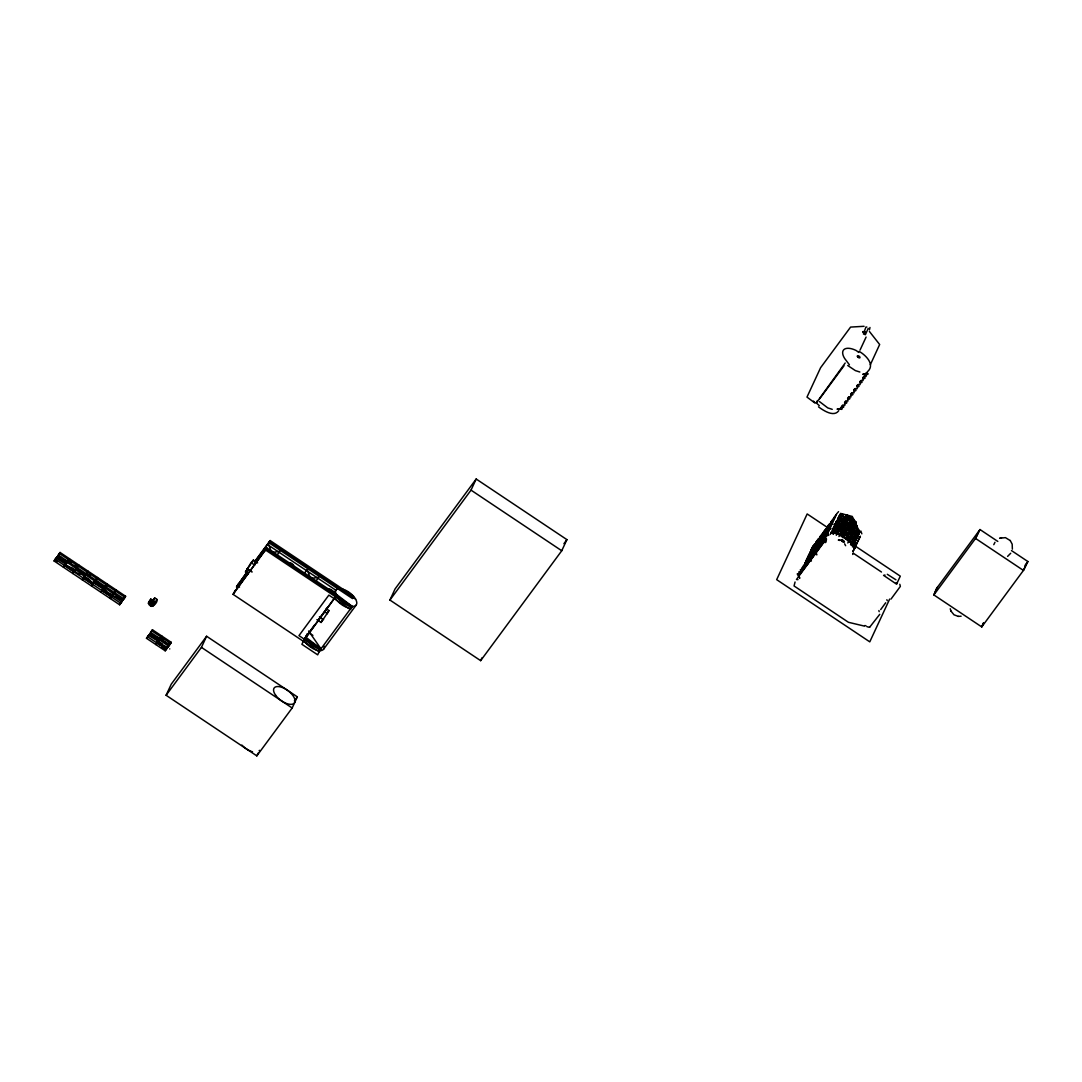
<?xml version="1.0" encoding="UTF-8"?>
<svg xmlns="http://www.w3.org/2000/svg" width="1082" height="1082" viewBox="0 0 1082 1082"><rect width="100%" height="100%" fill="white"/><g stroke="black" fill="none" stroke-linecap="round" stroke-linejoin="round"><path stroke-width="1.5" d="M151.223 603.729C148.924 610.383 158.716 602.755 156.849 599.347L154.685 597.9L152.386 601.24C154.05 602.931 153.698 600.415 153.428 602.133M152.278 601.443L152.102 602.174L153.198 600.131M154.685 597.9L152.792 602.147L152.643 600.672M152.805 602.011L153.644 601.808M154.685 602.174L154.226 602.512M868.237 328.387L865.357 334.703L863.45 333.986L865.898 327.089L866.871 327.035M897.073 583.577L896.221 582.549M840.498 528.8L840.673 526.312M152.102 601.944L153.13 600.916M151.71 604.256C153.211 603.905 151.778 604.676 151.372 603.58M1012.373 549.142L1012.184 544.192L1010.236 540.513M849.424 364.81L844.65 358.467A16.203 7.75 36.4 0 1 856.214 350.527L858.729 352.421M55.371 559.137L55.791 558.339M55.561 559.259L59.118 554.133M58.78 554.363L58.387 555.134L123.943 598.928L125.066 597.399L125.593 596.25L60.065 552.469L58.942 553.998M58.969 554.484L58.563 555.255M64.555 565.264L64.974 564.466M64.744 565.386L66.827 562.018M74.103 571.634L75.05 570.133L71.047 567.455M74.279 571.756L77.674 567.036M83.287 577.774L85.843 574.042L84.585 576.408M83.463 577.896L86.114 574.001M86.682 573.014L83.855 577.45M86.871 573.135L85.424 575.124L86.384 573.595M96.406 579.506L94.053 582.224M102.006 590.285L104.481 586.931L102.195 590.366M105.414 585.484L102.844 589.555L103.615 588.256M105.59 585.633L104.427 587.174M111.541 596.655L111.96 595.857L102.56 589.582L100.91 592.26L102.154 590.556L111.554 596.709L110.269 598.522L110.797 597.372M111.73 596.777L114.651 592.3M115.125 592.016L113.772 594.099L114.408 593.098M120.9 602.917L121.13 601.998L119.629 604.77L54.1 560.99L55.764 558.312M124.132 598.021L122.604 600.321L123.28 599.049L122.821 600.05L104.359 587.567M124.308 598.143L123.916 598.914M147.95 636.568L148.356 635.756M151.169 631.672L150.777 632.443L169.522 644.967L170.645 643.438L171.186 642.289L152.454 629.778L151.331 631.306M151.358 631.793L149.762 634.147L151.507 631.442M156.944 642.573L157.309 641.869M157.052 642.924L159.784 638.799M160.528 637.934C155.416 644.263 156.403 643.384 167.44 647.442M166.398 649.2L165.208 650.809L146.489 638.299L147.612 636.771L166.33 649.281L169.888 644.223L168.724 643.317M887.24 600.672L886.861 599.739M68.301 560.26L69.437 558.731L67.774 561.409L67.95 560.544M75.848 569.118L75.28 570.146L75.821 569.091M111.933 596.209L113.164 594.194M158.878 640.206C155.578 645.995 160.975 634.701 159.013 641.031M160.217 638.407L161.827 636.04L160.691 637.568M168.237 646.468L167.669 647.455M55.412 559.57L57.36 556.73M67.76 561.044L65.353 564.047L66.354 562.748M85.018 575.773L83.138 578.099M92.863 584.591L96.555 579.154M111.581 597.102L114.354 592.652M120.589 603.107C128.068 598.184 108.822 597.764 113.908 593.842M861.84 533.832L860.812 530.937M160.339 637.853L159.095 640.057L159.987 638.718L169.495 644.953M993.79 544.679L994.98 542.285M94.77 581.818L93.295 583.604L94.269 581.981M96.217 579.425L95.825 580.155L97.515 577.49L96.393 579.019M983.349 623.056L981.753 626.924L933.874 594.938L936.525 588.486L980.008 529.544L997.807 541.433M94.283 582.102L93.904 582.725M167.981 646.833L167.575 647.523L168.116 646.481M66.651 562.721L67.706 561.342M65.123 564.574L74.401 571.201L74.807 570.539M77.12 567.293L76.227 568.577M84.071 577.098L84.369 576.097M83.436 578.045L82.178 579.749L83.841 577.085L93.147 583.644L93.661 582.819M102.831 589.663L103.345 588.283M818.235 549.521L819.047 547.763L817.262 546.937L817.14 547.938A17.393 8.331 36.4 0 1 818.235 549.521L825.174 538.85M58.414 555.147L60.065 552.469M64 566.102L63.459 567.252L64.704 565.534L74.022 571.864M65.299 564.128L66.313 562.978M67.246 561.585L66.665 562.518L57.657 556.5L58.117 555.512L60.687 557.23M67.016 562.356L65.15 564.709M73.36 572.351L72.819 573.501L73.941 571.972M74.144 572.08L76.876 568.036M76.132 569.321L76.552 568.51L75.74 569.538M84.098 577.071C88.088 574.299 72.778 574.231 75.456 569.971M66.895 562.126L85.383 575.029L86.06 574.136M105.82 590.691L93.972 582.968M94.134 582.373L104.643 589.135M95.419 580.385L95.595 580.195M95.108 581.521L93.579 583.252L84.545 576.476M151.331 603.661C156.674 602.647 150.669 609.666 148.383 603.215L150.817 599.063L154.185 601.227M148.383 603.215L150.817 599.063M153.468 599.563L151.412 603.58M152.751 605L153.035 605.947L150.844 604.54L153.022 601.578M153.847 604.838L156.849 599.347M146.489 638.299L148.072 636.257M150.506 632.821L150.046 633.809L159.446 639.354M150.804 632.456L152.454 629.778M148.342 635.729L149.262 634.512L158.27 640.53L156.809 642.897M159.338 639.76L168.603 646.211L169.076 645.183M165.208 650.809L166.871 648.132M166.101 695.266L171.267 684.149L206.594 636.257L297.334 696.862L292.167 707.993L256.826 755.885L166.101 695.266L201.441 647.374L206.594 636.257M308.6 631.009L320.989 648.835L319.095 651.824L233.076 594.356L235.497 590.204L234.97 591.354M247.413 571.377L236.458 587.066L238.351 584.077L239.514 587.147M248.292 573.839L245.492 571.959L250.916 562.856L253.404 560.07L257.611 562.87M245.492 571.959L253.404 560.07M264.86 550.833L266.754 547.844L337.002 594.762L352.245 606.461L350.352 609.45L328.86 595.1L298.957 635.621L320.448 649.984M335.853 590.217L267.714 544.706L268.255 543.556L270.568 549.683A2.61 1.244 36.4 0 0 274.273 552.158L279.846 551.293L276.857 555.35M233.076 594.356L266.754 547.844M267.714 544.706L270.148 540.567L353.571 596.29M303.853 640.138L303.325 641.288L337.002 594.762L304.84 638.799M304.678 639.435L307.085 634.255M256.826 755.885L258.125 753.099M316.904 619.675L321.097 622.475L322.571 619.323M321.097 622.475L329.023 610.586L326.223 608.706M334.581 598.914L335.109 597.764M353.03 597.44L352.502 598.589L269.08 542.866M350.352 609.45L350.893 608.3A12.605 6.032 36.4 0 1 335.677 598.684M389.926 600.05L395.079 588.919L476.175 479.015L566.914 539.634L561.747 550.752L480.651 660.656L389.926 600.05L471.022 490.132L476.175 479.015M480.651 660.656L481.936 657.883M860.055 350.068L866.087 337.07M869.441 329.848L869.982 327.481M840.89 407.346L840.322 408.577L837.049 409.158A17.38 8.318 36.4 0 1 841.769 409.375L842.229 408.414M841.526 407.143L842.337 405.385L843.865 406.778L843.216 407.414A17.38 8.318 36.4 0 0 841.526 407.143L843.108 404.993A17.38 8.318 36.4 0 1 844.812 405.263L845.123 404.141M844.555 403.018L845.367 401.273L846.895 402.653L846.259 403.302A17.38 8.318 36.4 0 0 844.555 403.018L846.151 400.867A17.38 8.318 36.4 0 1 847.842 401.152L848.004 399.867M847.598 398.906L848.41 397.162L849.938 398.541L849.289 399.19A17.38 8.318 36.4 0 0 847.598 398.906L849.181 396.756A17.38 8.318 36.4 0 1 850.871 397.04L851.047 395.755M850.628 394.795L851.439 393.05L852.968 394.43L852.332 395.079A17.38 8.318 36.4 0 0 850.628 394.795L852.21 392.644A17.38 8.318 36.4 0 1 853.914 392.928L854.239 391.792M853.671 390.683L854.482 388.925L856.011 390.318L855.362 390.967A17.38 8.318 36.4 0 0 853.671 390.683L855.253 388.533A17.38 8.318 36.4 0 1 856.944 388.817L857.404 387.843M856.701 386.572L857.512 384.813L859.04 386.206L858.405 386.842A17.38 8.318 36.4 0 0 856.701 386.572L858.283 384.421A17.38 8.318 36.4 0 1 859.987 384.692L860.312 383.569M859.744 382.46L860.555 380.702L862.083 382.095L861.434 382.73A17.38 8.318 36.4 0 0 859.744 382.46L861.326 380.309A17.38 8.318 36.4 0 1 863.017 380.58L863.193 379.295M862.773 378.335L863.585 376.59L865.113 377.97L864.464 378.619A17.38 8.318 36.4 0 0 862.773 378.335L866.628 372.478L868.143 373.858L867.507 374.507A17.38 8.318 36.4 0 0 862.773 374.291L866.046 373.696L866.628 372.478M870.347 364.702L879.652 344.509L869.414 331.471M795.067 582.008L794.053 585.957L848.45 622.299L864.369 626.086M800.504 572.594L800.883 571.756M803.344 566.454L802.506 568.28L804.765 565.25M803.574 565.967L809.16 557.636L808.457 559.164M804.967 562.965L812.217 552.523L808.944 558.515L811.243 560.057M809.904 552.334L817.14 541.893L813.299 547.681M812.934 546.613L810.973 550.035L812.934 546.613L815.246 548.155M800.017 574.204L800.829 572.446L799.043 571.621L798.922 572.621A17.393 8.331 36.4 0 1 800.017 574.204L801.6 572.053A17.393 8.331 36.4 0 0 800.518 570.471L800.396 569.565L801.343 569.619M807.294 558.772L808.011 557.23L806.036 560.665L807.294 558.772L809.593 560.314M810.472 551.928L807.429 557.649L814.678 547.208M803.561 567.198L803.331 568.74M806.022 561.896L805.319 563.424L813.272 552.063M808.497 556.581L807.781 558.109L810.08 559.651M810.959 551.265L810.242 552.794L818.303 542.298L820.602 543.84M812.717 547.492L818.303 539.012L816.139 541.947M806.604 562.085L805.982 564.479M807.875 558.975L809.066 556.784M810.337 553.659L811.541 551.468M812.812 548.344L814.002 546.153M803.06 570.092L803.872 568.334L802.087 567.509L801.965 568.51A17.393 8.331 36.4 0 1 803.06 570.092L805.454 566.184M810.918 553.862L811.635 552.32M813.38 548.547L814.097 547.005L808.497 555.35L811.054 552.118M815.855 543.232L816.558 541.703M806.09 565.981L806.902 564.222L805.116 563.397L804.994 564.398A17.393 8.331 36.4 0 1 806.09 565.981L808.484 562.072M805.901 563.627L809.742 557.839M807.767 562.491L807.442 563.181L810.81 557.379M811.987 553.402L818.885 542.501L821.184 544.043M815.165 546.559L814.448 548.087L822.509 537.592L818.655 543.38L819.372 541.839M816.91 542.772L823.808 531.871M814.543 548.939L815.747 546.748M818.208 541.446L817.005 543.637L819.317 545.166M819.48 538.322L827.432 526.961L826.729 528.489M809.241 559.651L807.916 559.367L808.038 560.273A17.393 8.331 36.4 0 1 809.12 561.856L809.945 560.111M815.125 549.142L815.842 547.614M817.586 543.827L818.303 542.298M816.18 549.426L813.867 547.884L820.765 536.983M811.067 558.258L811.392 557.582L810.093 558.907M818.073 543.178L825.552 532.479L822.279 538.457M822.847 539.404L820.535 537.862L824.389 532.073L823.686 533.602M809.12 561.856L811.527 557.96M816.193 548.682L816.896 547.154M821.833 536.523L821.116 538.065L823.429 539.607L827.284 533.074M825.891 534.292L823.591 532.75L824.295 531.221M812.163 557.744L812.974 555.999L811.189 555.174L811.067 556.162A17.393 8.331 36.4 0 1 812.163 557.744L817.045 550.156M814.53 553.321L811.852 557.203M818.749 544.232L819.466 542.704L815.612 548.493L823.659 537.984L826.553 539.729M821.211 538.917L821.928 537.389L825.12 539.539L824.552 540.77M814.692 553.348L816.937 549.778L814.935 552.645M819.236 543.57L819.94 542.041M822.415 536.726L821.698 538.268L829.759 527.759L822.861 538.66L826.702 532.871M824.159 532.953L831.639 522.254M819.331 544.435L820.034 542.894L820.995 542.975L822.077 543.651L821.265 545.409A17.393 8.331 36.4 0 0 820.17 543.827L820.061 542.907M824.254 533.805L824.971 532.276L827.27 533.818M815.192 553.632L816.004 551.888L814.219 551.049L814.11 552.05A17.393 8.331 36.4 0 1 815.192 553.632L816.788 551.482A17.393 8.331 36.4 0 0 815.693 549.899L815.571 548.993L816.707 549.156M823.077 537.781L819.818 543.773L827.635 533.534L824.011 539.066L826.323 540.608M821.103 542.447L820.386 543.976L822.969 540.716M825.323 533.345L832.22 522.444M828.501 526.501L827.784 528.043L835.034 517.602M822.956 539.526L823.659 537.984M825.417 534.21L826.134 532.669M827.879 528.895L828.596 527.367L830.895 528.895M830.354 523.58L831.057 522.051M823.443 538.863L824.146 537.335M828.203 535.09L825.904 533.548L826.621 532.019M828.366 528.232L829.082 526.704M833.14 524.459L830.841 522.931L831.544 521.389M821.941 543.529L822.266 542.839M828.46 529.098L832.572 522.917L828.947 528.435M830.935 523.783L836.427 514.586M824.822 538.39L824.105 539.918L826.567 535.833M821.265 545.409L823.673 541.5M824.592 539.269L825.309 537.727M830.097 528.219L827.067 533.953L829.028 530.532M829.529 528.638L830.246 527.11M832.707 521.795L831.99 523.323L833.965 519.901M834.465 518.008L836.427 514.45L834.263 517.385L835.088 516.452M831.503 525.216L825.904 533.548M827.716 535.752L828.433 534.224M832.626 529.287L835.02 525.284L837.333 526.014L839.47 528.435L838.753 529.977L835.899 529.071L834.181 527.11M835.439 529.585L833.573 527.259L836.427 522.268L837.82 523.864L836.372 525.825L835.088 523.972M830.259 534.386L832.558 530.599L834.858 531.316L836.995 533.751L836.291 535.292M832.775 530.112L833.952 527.583L835.358 529.179L834.641 530.707L832.775 530.112L831.328 532.087L833.194 532.669L835.899 529.071M836.643 521.795L837.495 519.969L839.794 520.699L841.931 523.133L841.214 524.662L838.374 523.756L836.643 521.795L834.966 524.229M839.105 516.479L839.957 514.653L842.256 515.384L844.393 517.818L843.689 519.346L840.836 518.454L839.105 516.479L837.657 518.454L839.389 520.415M836.264 521.456L838.117 522.051L840.281 518.548L838.888 516.953L837.711 519.495L839.578 520.077L840.281 518.548M837.82 523.864L837.103 525.392L835.25 524.811M842.039 514.775L842.445 513.882L840.552 513.382L840.173 514.18L842.039 514.775L840.592 516.736L838.726 516.141M834.006 533.101L836.129 529.693L841.417 531.208L844.136 527.61L843.257 525.73A2.637 1.785 -23.7 0 0 842.351 526.136M841.363 517.25L843.351 514.112L846.665 514.978L848.518 517.088L846.354 520.577L843.5 519.685L841.363 517.25L841.904 516.087L843.149 516.412M838.564 530.302L836.427 527.881L838.591 524.378L843.879 525.893L846.597 522.295L849.451 523.201L850.154 521.659L848.018 519.225L845.164 518.332L842.459 521.93L839.605 521.024M840.349 520.591L841.052 519.062L843.906 519.969L846.043 522.39L845.34 523.931L842.486 523.025L840.349 520.591L838.888 522.565L841.039 525M838.415 534.265L837.319 531.911L840.011 528.341L842.864 529.247L843.581 527.705L841.444 525.27M849.451 523.201L847.99 525.162L845.15 524.27L843.013 521.835L843.717 520.293L846.57 521.199L848.707 523.634L850.154 521.659M839.524 530.491L840.241 528.963L843.094 529.855L845.231 532.29L844.515 533.818L841.661 532.926L839.524 530.491L838.077 532.452L840.214 534.887M842.675 529.571L840.538 527.137L842.702 523.647L845.556 524.54L847.693 526.975L845.529 530.478M843.013 521.835L845.164 518.332M841.12 533.02L839.659 534.981L837.522 532.547L838.969 530.586L841.12 533.02L840.403 534.549L837.549 533.656L835.412 531.221M841.891 533.534L841.174 535.076L843.311 537.511L846.165 538.403L846.868 536.875L844.731 534.44L841.891 533.534L840.43 535.509L843.284 536.402L845.421 538.836M843.635 529.761L844.352 528.219L847.206 529.125L849.343 531.56L847.179 535.063L844.325 534.156L842.188 531.722L843.635 529.761L845.772 532.195L848.626 533.088M845.367 524.878L848.22 525.771L849.668 523.81L851.804 526.244L851.088 527.773L848.247 526.88L846.8 528.841L844.65 526.407L846.814 522.917L852.116 524.432L853.563 522.471L850.709 521.565L848.572 519.13L849.289 517.602L852.129 518.494L854.185 520.834M851.913 517.886L852.359 516.479L847.49 515.194L846.043 517.169L847.612 518.954L850.466 519.847L851.913 517.886L849.059 516.98L847.49 515.194M851.236 520.361L851.534 519.725L852.535 521.849L851.236 520.361L852.981 517.764L853.996 519.887L852.684 518.4M848.843 533.71L850.993 536.145L848.829 539.634L845.975 538.741L843.838 536.307L846.002 532.804L851.291 534.319L854.009 530.721L856.849 531.627L857.566 530.099L855.429 527.664L852.575 526.758L849.87 530.356L852.007 532.79L853.455 530.829L851.318 528.395M848.437 533.426L846.3 530.992L848.464 527.489L853.752 529.017C859.892 519.563 854.983 532.493 852.968 524.77A1.745 0.839 36.4 0 0 853.373 525M850.222 523.715L850.925 522.173L853.779 523.079L855.916 525.514L855.213 527.042L852.359 526.15L850.222 523.715L848.775 525.676L850.912 528.111M849.397 533.602L850.114 532.073L852.968 532.966L855.105 535.401L854.388 536.942L851.534 536.036L849.397 533.602L847.95 535.576L850.087 538.011L851.534 536.036M859.027 533.737L857.62 532.141L858.337 530.613L859.798 532.073L859.027 533.737L857.58 535.698L856.173 534.102L858.932 530.248L858.121 529.991L855.402 533.588L852.548 532.696L850.411 530.261L852.575 526.758M847.815 542.988L848.518 541.446L846.381 539.012M853.455 530.829L852.738 532.358L849.897 531.465L847.747 529.03M854.036 543.313L851.737 542.582L849.6 540.148L851.764 536.658L854.604 537.551L856.335 539.526L853.82 543.786L851.953 543.205M856.511 537.997L854.198 537.267L852.061 534.846L854.225 531.343L857.079 532.236L858.81 534.21L856.281 538.471L854.428 537.889L853.712 539.418L855.105 541.014L856.552 539.052L857.742 536.51L855.876 535.928L853.157 539.512L850.303 538.62M858.932 530.248L856.687 526.028L855.984 527.556L858.121 529.991M851.926 542.258L852.63 540.716L850.493 538.281L847.639 537.389L846.936 538.917L849.072 541.352L851.926 542.258L850.479 544.219M854.956 547.844L852.981 551.265L854.956 547.844L851.25 544.733L853.4 541.23L855.267 541.825L852.427 546.802M853.712 539.418L855.876 535.928M853.143 544.422L853.86 542.88M853.82 543.786L852.738 545.098M852.778 533.304L855.632 534.21L857.35 536.172L857.81 535.211M853.022 546.667L853.874 544.828L852.143 542.866L849.289 541.96M855.456 545.964L858.486 540.229L857.512 541.325M855.172 547.37L856.024 545.544L853.725 544.003L852.873 545.828L855.172 547.37L853.617 549.71M858.716 539.756L859.892 537.213L858.635 539.107M860.393 536.145L858.553 539.079M889.647 599.076L869.779 641.856L776.673 579.654L807.172 513.95L828.014 527.867M937.431 587.269L933.874 594.938L975.545 538.444L980.008 529.544M979.102 530.775L975.545 538.444L1023.437 570.43L981.753 626.924L983.538 623.083M1026.994 562.762L1023.437 570.43L1027.9 561.544L1011.481 550.576M303.907 640.003L301.905 644.304L317.689 654.853L319.623 650.674L352.245 606.461L266.226 548.993L233.617 593.207M305.881 636.825L307.234 633.917M157.688 637.487L157.174 638.096M103.818 587.715L104.278 587.039M879.166 611.655L878.895 610.546M152.9 601.687L155.064 603.188M169.414 644.98L169.022 645.602M74.793 570.755L75.537 569.497M112.136 595.871L112.853 594.87M75.321 570.363L75.645 569.741L85.343 576.233M55.331 559.313L120.751 603.242L119.629 604.77M95.067 581.223L95.568 580.534L99.422 583.103M124.349 597.967L125.593 596.25M167.331 647.618L157.891 641.788L158.635 640.558L158.229 641.301M103.426 588.73L101.857 590.596M169.779 648.862L169.725 648.943M168.806 645.602L168.765 645.913M75.388 570.268L65.326 564.601M866.033 625.829L864.843 625.531M105.711 585.335L106.753 586.336M820.535 537.862L828.014 527.164L830.327 528.706M819.804 544.517L817.492 542.975L821.346 537.186L820.129 538.552M813.772 552.239L816.41 547.817L808.362 558.312M813.853 552.266L815.774 549.372M817.397 547.33L819.399 544.462M816.355 549.575L814.354 552.442L816.734 554.011M813.231 554.66L811.946 556.581L813.312 554.687M817.978 547.533L819.913 544.638M818.06 547.56L819.344 545.626M821.603 542.609L822.888 540.689M818.56 547.722L819.926 545.828M856.16 544.422L857.417 542.528L855.037 546.64M103.223 589.041L112.325 595.655M158.026 641.193L148.802 635.499L149.397 634.336L147.801 636.879M1010.71 553.254L1007.599 556.391M112.582 595.722L121.576 601.727L122.036 600.74L121.116 601.957M64.42 565.588L65.502 564.02L56.413 558.19L56.873 557.203L66.624 563.722M85.492 574.812L104.21 587.323M54.1 560.99L55.223 559.462M77.661 566.508L78.797 564.98L77.133 567.658L76.917 566.4M87.033 572.757L88.156 571.242L86.492 573.906M93.201 583.333L91.551 586.011L92.795 584.294L83.476 577.95M105.752 585.267L106.875 583.739L105.062 586.214M115.111 591.529L116.234 590.001L114.584 592.679M151.899 599.793L150.533 601.633L149.451 600.916M149.465 603.932L150.831 602.092M151.953 602.823L151.061 605.041L153.279 605.338M156.971 643.033L155.849 644.561L158.27 640.53M170.05 643.817L171.186 642.289M254.338 561.991L270.148 540.567M236.999 585.917L247.318 571.918M254.784 561.801L269.607 541.717L355.626 599.185M304.15 573.582L307.139 569.524L309.452 575.665A2.61 1.244 36.4 0 0 313.158 578.14L318.73 577.274L315.741 581.332M305.881 636.716L314.848 624.571M317.851 620.513L327.805 607.002M323.599 649.214L356.221 605M294.385 700.866L297.334 696.862M563.911 543.705L566.914 539.634M819.683 398.731L843.974 365.824M838.78 410.66C833.938 417.625 823.145 410.321 818.519 406.859M867.588 371.613C875.487 364.553 865.546 354.95 859.108 351.366M836.494 514.045L838.564 511.637M814.678 543.935L812.514 546.87L813.353 545.923L815.733 547.492M821.928 534.102L819.764 537.037L820.602 536.104M823.388 532.128L825.552 529.193M830.638 522.308L832.802 519.374M816.829 543.691L818.398 541.568M820.454 538.782L822.022 536.658M837.495 519.969L836.034 521.93L838.347 522.66L840.484 525.095L841.931 523.133M840.998 515.843L842.445 513.882M842.256 515.384L840.809 517.345L842.946 519.779L844.393 517.818M800.829 572.446L798.814 575.638L799.693 578.072M802.411 570.309L807.28 563.154L806.063 564.506M817.6 549.737L819.886 546.315M832.504 529.544L833.952 527.583M838.117 522.051L840.836 518.454M838.347 522.66L841.052 519.062M838.374 523.756L835.656 527.353L833.789 526.772M833.573 527.245L835.872 527.975L837.333 526.014M837.143 526.339L838.591 524.378M833.897 531.14L835.358 529.179M843.676 516.547L845.218 516.953L846.665 514.978M836.129 529.693L833.411 533.291L831.111 532.56M842.242 521.308L844.947 517.723L847.801 518.616M842.486 523.025L839.767 526.623L836.913 525.73L835.196 523.756M842.702 523.647L839.997 527.245L842.134 529.68L843.581 527.705M839.47 528.435L838.023 530.41L835.872 527.975M848.518 517.088L847.057 519.049L845.218 516.953M840.241 528.963L838.793 530.924L841.634 531.817L843.771 534.251L845.231 532.29M847.612 518.954L849.059 516.98M845.569 522.606L849.289 517.602M846.043 522.39L844.596 524.364L842.459 521.93M848.572 519.13L847.125 521.091L849.262 523.526L850.709 521.565M841.255 525.609L844.109 526.515L846.814 522.917M851.02 518.657L852.467 516.696M841.634 531.817L843.094 529.855M838.956 536.523L841.661 532.926M847.828 519.563L850.682 520.469L852.129 518.494M847.693 526.975L846.246 528.936L844.109 526.515M847.206 529.125L845.745 531.086L842.905 530.194M845.772 532.195L843.067 535.793L837.766 534.265M843.284 536.402L846.002 532.804M849.478 524.148L852.332 525.04L853.779 523.079M850.357 528.205L851.804 526.244M852.887 524.946L854.415 522.795L856.471 525.419M849.641 529.747L852.359 526.15M844.555 534.765L847.395 535.671L850.114 532.073M845.975 538.741L847.422 536.767L850.276 537.673M855.916 525.514L854.469 527.475L852.332 525.04M855.429 527.664L853.982 529.625L856.119 532.06L857.566 530.099M856.687 526.028L855.51 528.084M856.958 526.109L854.523 529.531L856.673 531.965M848.667 534.035L851.507 534.941L854.225 531.343M850.993 536.145L849.532 538.106L847.395 535.671M846.192 539.35L849.045 540.256L851.764 536.658M855.632 534.21L857.079 532.236M855.105 535.401L853.657 537.375L851.507 534.941M852.941 538.904L855.646 535.306L857.958 536.036M859.798 532.073L858.351 534.035L857.796 532.885L859.23 530.897M852.63 540.716L851.182 542.677L849.045 540.256M851.737 542.582L853.184 540.621L855.483 541.352M850.695 544.828L853.4 541.23M857.35 536.172L858.81 534.21M857.742 536.51L855.483 539.472L856.187 538.687M856.335 539.526L854.888 541.487L853.157 539.512M852.724 554.471L853.13 553.105M880.694 609.572L885.698 602.782M879.761 614.319L869.59 627.303M891.013 599.076L900.373 586.376L899.791 584.28M1025.006 565.453L1027.9 561.544M58.577 555.282L57.157 556.865M76.376 569.01L77.309 567.793M327.359 612.439L329.023 610.586M830.841 522.931L834.682 517.142L827.216 527.84L829.515 529.382M823.591 532.75L824.795 531.384M820.183 536.78L816.342 542.569L817.546 541.216M828.596 527.367L824.741 533.155L825.958 531.789M821.874 539.147L823.497 537.105M826.08 534.44L827.689 532.385M815.26 547.411L811.405 553.2L812.623 551.834M812.149 554.282L813.366 552.929M809.512 558.718L810.837 557.5M806.117 562.748L804.913 564.114L805.535 562.545L807.537 564.439M810.323 558.042L806.469 563.83L807.686 562.464M802.276 568.753L803.074 567.861M855.619 539.107L856.078 537.862M844.055 518.724L846.029 517.548M844.46 518.941L846.435 517.764M844.298 521.402L846.273 520.226M819.277 405.601L815.882 402.545M859 533.007L857.796 532.885M1001.526 537.659L999.619 538.281L1005.421 537.632L1010.304 540.608M961.114 616.213L958.341 616.388M887.294 574.299L895.937 579.803M864.072 326.304L850.587 327.089L820.602 367.704L806.983 397.094L814.435 402.666M842.229 540.08L838.307 540.08L840.038 540.473M950.983 611.1L953.999 614.806L958.327 616.388M865.018 332.553L863.409 332.661M851.548 531.248L851.994 532.804M866.966 626.694L869.576 627.303M846.043 517.169L846.99 517.412M840.619 521.118L843.405 521.849L843.23 524.337L842.405 522.457M836.657 523.499L839.443 524.215M831.192 532.371L836.941 533.872M859.852 372.019L855.362 370.599L847.72 365.5M832.234 409.334L827.784 407.914L819.358 401.49M841.985 525.176L844.136 527.61L846.976 528.516M837.306 531.938L834.452 531.046L832.721 529.071M819.547 544.936L818.601 544.882L818.722 545.788A17.393 8.331 36.4 0 1 819.818 547.37M804.372 565.507L803.426 565.44L803.547 566.359A17.393 8.331 36.4 0 1 804.643 567.942M824.227 538.958L823.199 538.741L823.213 539.715A17.38 8.318 36.4 0 1 825.106 542.691M822.78 540.932L821.644 540.757L821.765 541.676A17.393 8.331 36.4 0 1 822.847 543.259M810.634 557.379L809.498 557.216L809.62 558.136A17.393 8.331 36.4 0 1 810.716 559.719M807.794 561.612L806.469 561.328L806.59 562.248A17.393 8.331 36.4 0 1 807.672 563.83M798.692 573.96L797.353 573.676L797.475 574.583A17.38 8.318 36.4 0 1 799.652 578.153M885.008 575.056L883.588 575.367L896.572 584.172L900.292 576.151L855.808 546.437M853.238 553.173L881.465 572.026M865.167 374.44L865.857 374.899M853.279 542.691L855.578 544.219M828.42 526.474L830.8 528.043M853.373 543.543L855.673 545.085M825.377 531.587L827.757 533.155M826.486 533.751L828.785 535.292M824.065 537.308L826.459 538.863M818.709 541.609L821.089 543.178M813.515 546.816L815.828 548.344M812.149 547.506L814.448 549.034M813.948 553.118L816.829 554.863M814.557 553.849L812.934 553.024L812.65 554.011A17.393 8.331 36.4 0 1 813.745 555.593M810.824 552.997L813.137 554.539M809.038 559.367L811.419 560.936M808.524 559.191L810.837 560.733M805.955 561.869L808.254 563.397M471.022 490.132L561.747 550.752M331.268 589.906L335.839 592.963M265.699 550.143L351.718 607.611M251.944 563.222L254.743 565.088M324.749 611.857L327.562 613.737M247.994 569.173L252.187 571.972M319.393 616.875L323.599 619.675M246.953 568.807L251.159 571.621M308.722 632.605L312.901 635.391M305.219 638.285L320.989 648.835L305.746 637.136M152.224 602.66L154.388 604.108M149.749 601.376L154.117 604.27M201.441 647.374L292.167 707.993M59.537 553.619L125.066 597.399M68.721 560.922L71.06 562.491M75.158 565.223L76.335 566.008M89.197 574.61L90.374 575.381M64.541 559.813L67.125 561.531M87.087 578.18L89.765 579.966M109.823 593.369L112.501 595.154M54.627 559.84L57.305 561.626M151.926 630.928L170.645 643.438M161.705 638.623L163.45 639.8M159.419 642.086L162.097 643.871M157.147 642.749L166.506 649.011M161.732 646.982L165.749 649.66M151.588 605.46L151.02 604.676M798.002 579.654L796.447 579.519L825.255 540.473L826.134 542.041M865.086 331.917L864.166 331.755L864.829 332.701M866.222 375.183L866.06 376.468A17.38 8.318 36.4 0 0 864.356 376.184M815.152 403.031L813.461 401.084M850.682 520.469L852.738 522.795M842.81 515.289L844.947 517.723M844.46 519.86L846.597 522.295M851.872 528.3L854.009 530.721M846.11 524.445L848.247 526.88M853.509 532.871L855.646 535.306M855.159 537.456L856.552 539.052M851.047 538.187L853.184 540.621M837.874 525.906L840.011 528.341M845.285 534.332L847.422 536.767M852.697 542.772L854.09 544.354M840.619 535.171L842.756 537.605M831.706 532.425L833.438 534.386M844.596 543.8L845.624 545.707M855.592 523.242L856.646 525.473M854.144 525.216L855.199 527.434M844.893 528.002L845.231 528.719M950.239 608.76L950.956 611.06M842.81 522.674L843.635 524.554M817.262 400.8L816.626 402.49L845.177 363.025M252.525 751.814A12.605 6.032 36.4 0 1 241.881 745.079M259.41 750.326A12.605 6.032 36.4 0 1 259.139 750.786M333.959 593.558A12.605 6.032 36.4 0 1 335.88 590.88M320.989 648.835A12.605 6.032 36.4 0 1 304.84 637.555M289.881 562.965A2.61 1.244 36.4 0 1 293.587 565.44M328.766 588.933A2.61 1.244 36.4 0 1 332.472 591.408M324.086 646.197A12.605 6.032 36.4 0 1 317.012 650.241A12.605 6.032 36.4 0 1 304.218 640.76M843.365 527.908A2.637 1.785 -23.7 0 1 844.082 527.597M852.048 522.822A1.745 0.839 36.4 0 1 852.535 522.755M862.909 332.066A1.745 0.839 36.4 0 1 864.477 332.742M862.841 331.741A1.745 0.839 36.4 0 1 865.059 332.431M151.642 604.432L152.67 605.095L151.642 604.392M854.239 520.942L855.916 522.173L854.293 520.875M92.836 584.118L93.363 583.563L92.863 584.023M829.177 524.283L827.013 527.218L829.177 524.283M275.572 695.158A12.605 6.032 36.4 0 0 294.101 703.327A12.605 6.032 36.4 0 0 283.254 687.882A12.605 6.032 36.4 0 0 275.572 695.158M337.314 597.25A12.605 6.032 36.4 0 0 355.843 605.42A12.605 6.032 36.4 0 0 344.996 589.988A12.605 6.032 36.4 0 0 337.314 597.25M853.495 521.916A1.745 0.839 36.4 0 0 856.065 523.133A1.745 0.839 36.4 0 0 854.672 521.01A1.745 0.839 36.4 0 0 853.495 521.916M841.972 541.122A1.569 0.744 36.4 0 0 844.271 542.19A1.569 0.744 36.4 0 0 842.986 540.27A1.569 0.744 36.4 0 0 841.972 541.122M857.526 356.695A1.569 0.744 36.4 0 0 859.838 357.817A1.569 0.744 36.4 0 0 858.621 355.91A1.569 0.744 36.4 0 0 857.526 356.695"/></g></svg>
